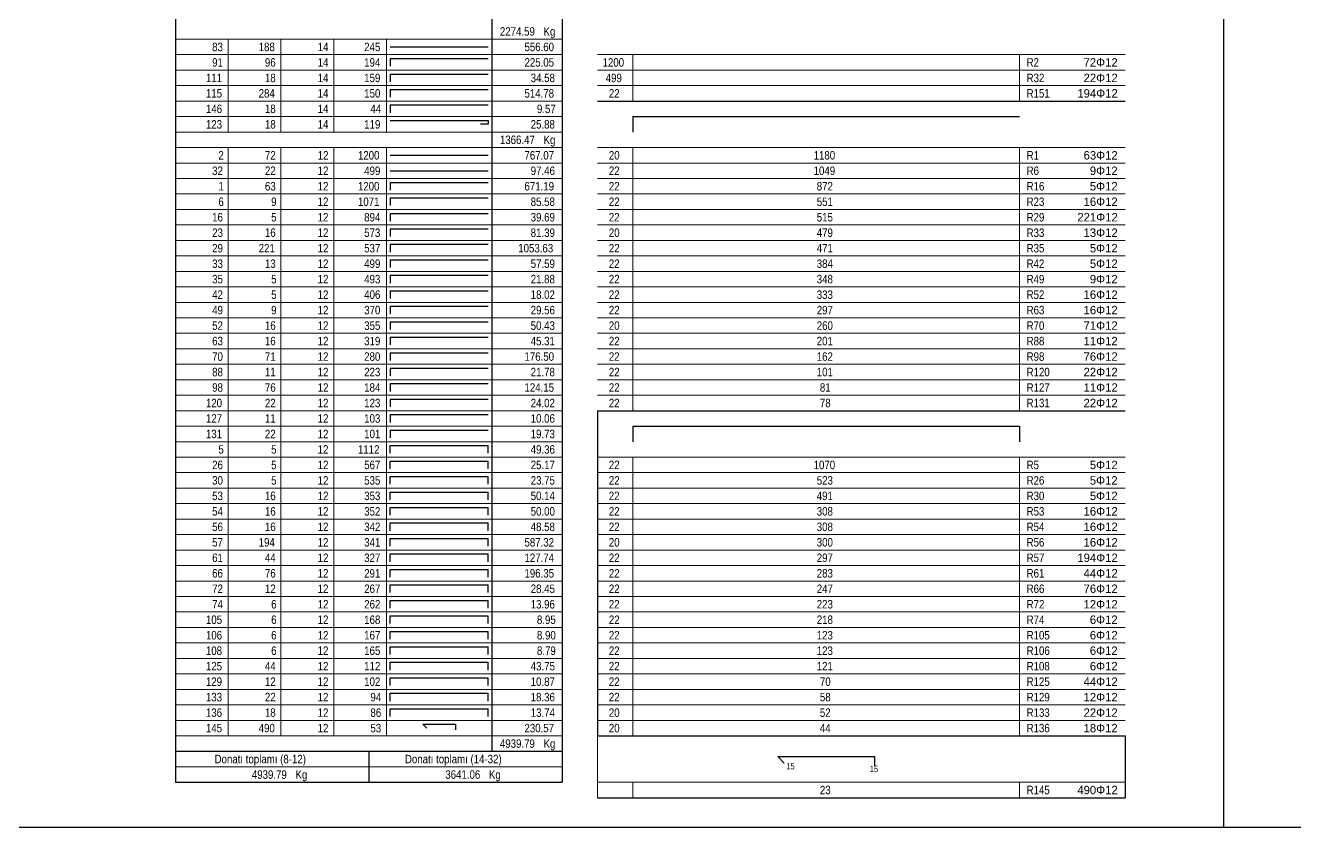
# Model space of a CAD drawing. Header units: metres. Extents: x 419734 to 420376, y 4564732 to 4565123.
# Drawn here: x 420173.24 to 420188.3, y 4564863.89 to 4564873.41 of the extents above; entities that cross this region are included whole.
import ezdxf

# ---------------------------------------------------------------- set-up
doc = ezdxf.new("R2010")
doc.units = ezdxf.units.M
for name, color, linetype in [('Standart', 7, 'Continuous'), ('SW_SEZIONI-ARMATURA', 3, 'Continuous'), ('SW_TXT_TESTI', 1, 'Continuous')]:
    doc.layers.add(name, color=color, linetype=linetype)
doc.styles.add('SWS', font='ARIALN.TTF')
doc.styles.add('symbol_1_18', font='symbol.ttf', dxfattribs={"height": 0.2})

msp = doc.modelspace()

# ---------------------------------------------------------------- linework, layer by layer
at = {"color": 0, "linetype": 'Continuous', "lineweight": -3}
for points in [[(420175.02031, 4564878.38306), (420175.02031, 4564864.42949)], [(420178.77576, 4564878.38306), (420178.77576, 4564864.79669)], [(420179.6103, 4564878.38306), (420179.6103, 4564864.42949)], [(420180.02758, 4564872.50787), (420186.28666, 4564872.50787)], [(420180.02758, 4564868.83588), (420186.28666, 4564868.83588)], [(420180.02758, 4564868.83588), (420180.02758, 4564864.98029)], [(420180.02758, 4564864.98029), (420186.28666, 4564864.98029)], [(420186.28666, 4564864.98029), (420186.28666, 4564864.24589)], [(420175.02031, 4564864.79669), (420179.6103, 4564864.79669)], [(420175.02031, 4564864.42949), (420179.6103, 4564864.42949)], [(420180.02758, 4564864.24589), (420186.28666, 4564864.24589)]]:
    msp.add_lwpolyline(points, dxfattribs=at)
at = {"linetype": 'Continuous', "lineweight": 5}
for points in [[(420175.02031, 4564873.24227), (420179.6103, 4564873.24227)], [(420175.64622, 4564873.24227), (420175.64622, 4564872.14067)], [(420176.27213, 4564873.24227), (420176.27213, 4564872.14067)], [(420176.89804, 4564873.24227), (420176.89804, 4564872.14067)], [(420177.52394, 4564873.24227), (420177.52394, 4564872.14067)], [(420175.02031, 4564873.05867), (420179.6103, 4564873.05867)], [(420180.02758, 4564873.05867), (420186.28666, 4564873.05867)], [(420180.44485, 4564873.05867), (420180.44485, 4564872.50787)], [(420185.03484, 4564873.05867), (420185.03484, 4564872.50787)], [(420175.02031, 4564872.87507), (420179.6103, 4564872.87507)], [(420180.02758, 4564872.87507), (420186.28666, 4564872.87507)], [(420175.02031, 4564872.69147), (420179.6103, 4564872.69147)], [(420180.02758, 4564872.69147), (420186.28666, 4564872.69147)], [(420175.02031, 4564872.50787), (420179.6103, 4564872.50787)], [(420175.02031, 4564872.32427), (420179.6103, 4564872.32427)], [(420175.02031, 4564872.14067), (420179.6103, 4564872.14067)], [(420175.02031, 4564871.95707), (420179.6103, 4564871.95707)], [(420175.64622, 4564871.95707), (420175.64622, 4564864.98029)], [(420176.27213, 4564871.95707), (420176.27213, 4564864.98029)], [(420176.89804, 4564871.95707), (420176.89804, 4564864.98029)], [(420177.52394, 4564871.95707), (420177.52394, 4564864.98029)], [(420180.02758, 4564871.95707), (420186.28666, 4564871.95707)], [(420180.44485, 4564871.95707), (420180.44485, 4564868.83588)], [(420185.03484, 4564871.95707), (420185.03484, 4564868.83588)], [(420175.02031, 4564871.77347), (420179.6103, 4564871.77347)], [(420180.02758, 4564871.77347), (420186.28666, 4564871.77347)], [(420175.02031, 4564871.58987), (420179.6103, 4564871.58987)], [(420180.02758, 4564871.58987), (420186.28666, 4564871.58987)], [(420175.02031, 4564871.40627), (420179.6103, 4564871.40627)], [(420180.02758, 4564871.40627), (420186.28666, 4564871.40627)], [(420175.02031, 4564871.22267), (420179.6103, 4564871.22267)], [(420180.02758, 4564871.22267), (420186.28666, 4564871.22267)], [(420175.02031, 4564871.03907), (420179.6103, 4564871.03907)], [(420180.02758, 4564871.03907), (420186.28666, 4564871.03907)], [(420175.02031, 4564870.85547), (420179.6103, 4564870.85547)], [(420180.02758, 4564870.85547), (420186.28666, 4564870.85547)], [(420175.02031, 4564870.67187), (420179.6103, 4564870.67187)], [(420180.02758, 4564870.67187), (420186.28666, 4564870.67187)], [(420175.02031, 4564870.48827), (420179.6103, 4564870.48827)], [(420180.02758, 4564870.48827), (420186.28666, 4564870.48827)], [(420175.02031, 4564870.30468), (420179.6103, 4564870.30468)], [(420180.02758, 4564870.30468), (420186.28666, 4564870.30468)], [(420175.02031, 4564870.12108), (420179.6103, 4564870.12108)], [(420180.02758, 4564870.12108), (420186.28666, 4564870.12108)], [(420175.02031, 4564869.93748), (420179.6103, 4564869.93748)], [(420180.02758, 4564869.93748), (420186.28666, 4564869.93748)], [(420175.02031, 4564869.75388), (420179.6103, 4564869.75388)], [(420180.02758, 4564869.75388), (420186.28666, 4564869.75388)], [(420175.02031, 4564869.57028), (420179.6103, 4564869.57028)], [(420180.02758, 4564869.57028), (420186.28666, 4564869.57028)], [(420175.02031, 4564869.38668), (420179.6103, 4564869.38668)], [(420180.02758, 4564869.38668), (420186.28666, 4564869.38668)], [(420175.02031, 4564869.20308), (420179.6103, 4564869.20308)], [(420180.02758, 4564869.20308), (420186.28666, 4564869.20308)], [(420175.02031, 4564869.01948), (420179.6103, 4564869.01948)], [(420180.02758, 4564869.01948), (420186.28666, 4564869.01948)], [(420175.02031, 4564868.83588), (420179.6103, 4564868.83588)], [(420175.02031, 4564868.65228), (420179.6103, 4564868.65228)], [(420175.02031, 4564868.46868), (420179.6103, 4564868.46868)], [(420175.02031, 4564868.28508), (420179.6103, 4564868.28508)], [(420180.02758, 4564868.28508), (420186.28666, 4564868.28508)], [(420180.44485, 4564868.28508), (420180.44485, 4564864.98029)], [(420185.03484, 4564868.28508), (420185.03484, 4564864.98029)], [(420175.02031, 4564868.10148), (420179.6103, 4564868.10148)], [(420180.02758, 4564868.10148), (420186.28666, 4564868.10148)], [(420175.02031, 4564867.91788), (420179.6103, 4564867.91788)], [(420180.02758, 4564867.91788), (420186.28666, 4564867.91788)], [(420175.02031, 4564867.73428), (420179.6103, 4564867.73428)], [(420180.02758, 4564867.73428), (420186.28666, 4564867.73428)], [(420175.02031, 4564867.55068), (420179.6103, 4564867.55068)], [(420180.02758, 4564867.55068), (420186.28666, 4564867.55068)], [(420175.02031, 4564867.36708), (420179.6103, 4564867.36708)], [(420180.02758, 4564867.36708), (420186.28666, 4564867.36708)], [(420175.02031, 4564867.18348), (420179.6103, 4564867.18348)], [(420180.02758, 4564867.18348), (420186.28666, 4564867.18348)], [(420175.02031, 4564866.99988), (420179.6103, 4564866.99988)], [(420180.02758, 4564866.99988), (420186.28666, 4564866.99988)], [(420175.02031, 4564866.81628), (420179.6103, 4564866.81628)], [(420180.02758, 4564866.81628), (420186.28666, 4564866.81628)], [(420175.02031, 4564866.63268), (420179.6103, 4564866.63268)], [(420180.02758, 4564866.63268), (420186.28666, 4564866.63268)], [(420175.02031, 4564866.44908), (420179.6103, 4564866.44908)], [(420180.02758, 4564866.44908), (420186.28666, 4564866.44908)], [(420175.02031, 4564866.26548), (420179.6103, 4564866.26548)], [(420180.02758, 4564866.26548), (420186.28666, 4564866.26548)], [(420175.02031, 4564866.08188), (420179.6103, 4564866.08188)], [(420180.02758, 4564866.08188), (420186.28666, 4564866.08188)], [(420175.02031, 4564865.89828), (420179.6103, 4564865.89828)], [(420180.02758, 4564865.89828), (420186.28666, 4564865.89828)], [(420175.02031, 4564865.71468), (420179.6103, 4564865.71468)], [(420180.02758, 4564865.71468), (420186.28666, 4564865.71468)], [(420175.02031, 4564865.53108), (420179.6103, 4564865.53108)], [(420180.02758, 4564865.53108), (420186.28666, 4564865.53108)], [(420175.02031, 4564865.34749), (420179.6103, 4564865.34749)], [(420180.02758, 4564865.34749), (420186.28666, 4564865.34749)], [(420175.02031, 4564865.16389), (420179.6103, 4564865.16389)], [(420180.02758, 4564865.16389), (420186.28666, 4564865.16389)], [(420175.02031, 4564864.98029), (420179.6103, 4564864.98029)], [(420180.02758, 4564864.98029), (420180.02758, 4564864.24589)], [(420175.02031, 4564864.61309), (420179.6103, 4564864.61309)], [(420180.02758, 4564864.42949), (420186.28666, 4564864.42949)], [(420180.44485, 4564864.42949), (420180.44485, 4564864.24589)], [(420185.03484, 4564864.42949), (420185.03484, 4564864.24589)]]:
    msp.add_lwpolyline(points, dxfattribs=at)
at = {"layer": 'Standart', "color": 2}
for points in [[(420376.27637, 4564863.89188), (419946.10266, 4564863.89188), (419946.10266, 4564905.93855)], [(420187.45266, 4564905.93855), (420187.45266, 4564863.89188)]]:
    msp.add_lwpolyline(points, dxfattribs=at)
at = {"layer": 'Standart', "color": 159, "linetype": 'Continuous', "lineweight": -3}
msp.add_lwpolyline([(420177.31531, 4564864.79669), (420177.31531, 4564864.42949)], dxfattribs=at)
at = {"layer": 'SW_SEZIONI-ARMATURA'}
for points in [[(420177.56984, 4564873.15047), (420178.72986, 4564873.15047)], [(420177.56984, 4564873.01277), (420178.72986, 4564873.01277)], [(420177.56984, 4564873.01277), (420177.56984, 4564872.92097)], [(420177.56984, 4564872.82917), (420178.72986, 4564872.82917)], [(420177.56984, 4564872.82917), (420177.56984, 4564872.73737)], [(420177.56984, 4564872.64557), (420178.72986, 4564872.64557)], [(420177.56984, 4564872.64557), (420177.56984, 4564872.55377)], [(420177.56984, 4564872.46197), (420178.72986, 4564872.46197)], [(420177.56984, 4564872.46197), (420177.56984, 4564872.37017)], [(420177.56984, 4564872.27837), (420178.72986, 4564872.27837)], [(420178.72986, 4564872.23247), (420178.63806, 4564872.23247)], [(420178.72986, 4564872.27837), (420178.72986, 4564872.23247)], [(420180.44485, 4564872.32427), (420185.03484, 4564872.32427)], [(420180.44485, 4564872.32427), (420180.44485, 4564872.14067)], [(420177.56984, 4564871.86527), (420178.72986, 4564871.86527)], [(420177.56984, 4564871.68167), (420178.72986, 4564871.68167)], [(420177.56984, 4564871.54397), (420178.72986, 4564871.54397)], [(420177.56984, 4564871.54397), (420177.56984, 4564871.45217)], [(420177.56984, 4564871.36037), (420178.72986, 4564871.36037)], [(420177.56984, 4564871.36037), (420177.56984, 4564871.26857)], [(420177.56984, 4564871.17677), (420178.72986, 4564871.17677)], [(420177.56984, 4564871.17677), (420177.56984, 4564871.08497)], [(420177.56984, 4564870.99317), (420178.72986, 4564870.99317)], [(420177.56984, 4564870.99317), (420177.56984, 4564870.90137)], [(420177.56984, 4564870.80957), (420178.72986, 4564870.80957)], [(420177.56984, 4564870.80957), (420177.56984, 4564870.71777)], [(420177.56984, 4564870.62597), (420178.72986, 4564870.62597)], [(420177.56984, 4564870.62597), (420177.56984, 4564870.53417)], [(420177.56984, 4564870.44238), (420178.72986, 4564870.44238)], [(420177.56984, 4564870.44238), (420177.56984, 4564870.35058)], [(420177.56984, 4564870.25878), (420178.72986, 4564870.25878)], [(420177.56984, 4564870.25878), (420177.56984, 4564870.16698)], [(420177.56984, 4564870.07518), (420178.72986, 4564870.07518)], [(420177.56984, 4564870.07518), (420177.56984, 4564869.98338)], [(420177.56984, 4564869.89158), (420178.72986, 4564869.89158)], [(420177.56984, 4564869.89158), (420177.56984, 4564869.79978)], [(420177.56984, 4564869.70798), (420178.72986, 4564869.70798)], [(420177.56984, 4564869.70798), (420177.56984, 4564869.61618)], [(420177.56984, 4564869.52438), (420178.72986, 4564869.52438)], [(420177.56984, 4564869.52438), (420177.56984, 4564869.43258)], [(420177.56984, 4564869.34078), (420178.72986, 4564869.34078)], [(420177.56984, 4564869.34078), (420177.56984, 4564869.24898)], [(420177.56984, 4564869.15718), (420178.72986, 4564869.15718)], [(420177.56984, 4564869.15718), (420177.56984, 4564869.06538)], [(420177.56984, 4564868.97358), (420178.72986, 4564868.97358)], [(420177.56984, 4564868.97358), (420177.56984, 4564868.88178)], [(420177.56984, 4564868.78998), (420178.72986, 4564868.78998)], [(420177.56984, 4564868.78998), (420177.56984, 4564868.69818)], [(420177.56984, 4564868.60638), (420178.72986, 4564868.60638)], [(420177.56984, 4564868.60638), (420177.56984, 4564868.51458)], [(420180.44485, 4564868.65228), (420185.03484, 4564868.65228)], [(420180.44485, 4564868.65228), (420180.44485, 4564868.46868)], [(420185.03484, 4564868.65228), (420185.03484, 4564868.46868)], [(420177.56984, 4564868.42278), (420178.72986, 4564868.42278)], [(420177.56984, 4564868.33098), (420177.56984, 4564868.42278)], [(420178.72986, 4564868.33098), (420178.72986, 4564868.42278)], [(420177.56984, 4564868.23918), (420178.72986, 4564868.23918)], [(420177.56984, 4564868.14738), (420177.56984, 4564868.23918)], [(420178.72986, 4564868.14738), (420178.72986, 4564868.23918)], [(420177.56984, 4564868.05558), (420178.72986, 4564868.05558)], [(420177.56984, 4564867.96378), (420177.56984, 4564868.05558)], [(420178.72986, 4564867.96378), (420178.72986, 4564868.05558)], [(420177.56984, 4564867.87198), (420178.72986, 4564867.87198)], [(420177.56984, 4564867.78018), (420177.56984, 4564867.87198)], [(420178.72986, 4564867.78018), (420178.72986, 4564867.87198)], [(420177.56984, 4564867.68838), (420178.72986, 4564867.68838)], [(420177.56984, 4564867.59658), (420177.56984, 4564867.68838)], [(420178.72986, 4564867.59658), (420178.72986, 4564867.68838)], [(420177.56984, 4564867.50478), (420178.72986, 4564867.50478)], [(420177.56984, 4564867.41298), (420177.56984, 4564867.50478)], [(420178.72986, 4564867.41298), (420178.72986, 4564867.50478)], [(420177.56984, 4564867.32118), (420178.72986, 4564867.32118)], [(420177.56984, 4564867.22938), (420177.56984, 4564867.32118)], [(420178.72986, 4564867.22938), (420178.72986, 4564867.32118)], [(420177.56984, 4564867.13758), (420178.72986, 4564867.13758)], [(420177.56984, 4564867.04578), (420177.56984, 4564867.13758)], [(420178.72986, 4564867.04578), (420178.72986, 4564867.13758)], [(420177.56984, 4564866.95398), (420178.72986, 4564866.95398)], [(420177.56984, 4564866.86218), (420177.56984, 4564866.95398)], [(420178.72986, 4564866.86218), (420178.72986, 4564866.95398)], [(420177.56984, 4564866.77038), (420178.72986, 4564866.77038)], [(420177.56984, 4564866.67858), (420177.56984, 4564866.77038)], [(420178.72986, 4564866.67858), (420178.72986, 4564866.77038)], [(420177.56984, 4564866.58678), (420178.72986, 4564866.58678)], [(420177.56984, 4564866.49498), (420177.56984, 4564866.58678)], [(420178.72986, 4564866.49498), (420178.72986, 4564866.58678)], [(420177.56984, 4564866.40318), (420178.72986, 4564866.40318)], [(420177.56984, 4564866.31138), (420177.56984, 4564866.40318)], [(420178.72986, 4564866.31138), (420178.72986, 4564866.40318)], [(420177.56984, 4564866.21958), (420178.72986, 4564866.21958)], [(420177.56984, 4564866.12778), (420177.56984, 4564866.21958)], [(420178.72986, 4564866.12778), (420178.72986, 4564866.21958)], [(420177.56984, 4564866.03598), (420178.72986, 4564866.03598)], [(420177.56984, 4564865.94418), (420177.56984, 4564866.03598)], [(420178.72986, 4564865.94418), (420178.72986, 4564866.03598)], [(420177.56984, 4564865.85238), (420178.72986, 4564865.85238)], [(420177.56984, 4564865.76058), (420177.56984, 4564865.85238)], [(420178.72986, 4564865.76058), (420178.72986, 4564865.85238)], [(420177.56984, 4564865.66878), (420178.72986, 4564865.66878)], [(420177.56984, 4564865.57698), (420177.56984, 4564865.66878)], [(420178.72986, 4564865.57698), (420178.72986, 4564865.66878)], [(420177.56984, 4564865.48518), (420178.72986, 4564865.48518)], [(420177.56984, 4564865.39338), (420177.56984, 4564865.48518)], [(420178.72986, 4564865.39338), (420178.72986, 4564865.48518)], [(420177.56984, 4564865.30159), (420178.72986, 4564865.30159)], [(420177.56984, 4564865.20979), (420177.56984, 4564865.30159)], [(420178.72986, 4564865.20979), (420178.72986, 4564865.30159)], [(420177.95652, 4564865.11799), (420178.34319, 4564865.11799)], [(420177.95652, 4564865.11799), (420178.00241, 4564865.07209)], [(420178.34319, 4564865.11799), (420178.34319, 4564865.05327)], [(420182.1661, 4564864.73549), (420183.31359, 4564864.73549)], [(420182.1661, 4564864.73549), (420182.24399, 4564864.65759)], [(420183.31359, 4564864.73549), (420183.31359, 4564864.62533)]]:
    msp.add_lwpolyline(points, dxfattribs=at)

# ---------------------------------------------------------------- texts
at = {"layer": 'SW_TXT_TESTI', "linetype": 'Continuous', "lineweight": 5, "style": 'SWS'}
for s, height, p in [('2274.59', 0.100145, (420178.86989, 4564873.284)), ('Kg', 0.100145, (420179.38763, 4564873.284)), ('83', 0.100145, (420175.45632, 4564873.1004)), ('188', 0.100145, (420176.00815, 4564873.1004)), ('14', 0.100145, (420176.70814, 4564873.1004)), ('245', 0.100145, (420177.25996, 4564873.1004)), ('556.60', 0.100145, (420179.16111, 4564873.1004)), ('91', 0.100145, (420175.45632, 4564872.9168)), ('96', 0.100145, (420176.08223, 4564872.9168)), ('14', 0.100145, (420176.70814, 4564872.9168)), ('194', 0.100145, (420177.25996, 4564872.9168)), ('225.05', 0.100145, (420179.16111, 4564872.9168)), ('111', 0.100145, (420175.38224, 4564872.7332)), ('18', 0.100145, (420176.08223, 4564872.7332)), ('14', 0.100145, (420176.70814, 4564872.7332)), ('159', 0.100145, (420177.25996, 4564872.7332)), ('34.58', 0.100145, (420179.23519, 4564872.7332)), ('115', 0.100145, (420175.38224, 4564872.5496)), ('284', 0.100145, (420176.00815, 4564872.5496)), ('14', 0.100145, (420176.70814, 4564872.5496)), ('150', 0.100145, (420177.25996, 4564872.5496)), ('514.78', 0.100145, (420179.16111, 4564872.5496)), ('146', 0.100145, (420175.38224, 4564872.366)), ('18', 0.100145, (420176.08223, 4564872.366)), ('14', 0.100145, (420176.70814, 4564872.366)), ('44', 0.100145, (420177.33405, 4564872.366)), ('9.57', 0.100145, (420179.30928, 4564872.366)), ('123', 0.100145, (420175.38224, 4564872.1824)), ('18', 0.100145, (420176.08223, 4564872.1824)), ('14', 0.100145, (420176.70814, 4564872.1824)), ('119', 0.100145, (420177.25996, 4564872.1824)), ('25.88', 0.100145, (420179.23519, 4564872.1824)), ('1366.47', 0.100145, (420178.86989, 4564871.9988)), ('Kg', 0.100145, (420179.38763, 4564871.9988)), ('2', 0.10015, (420175.53041, 4564871.8152)), ('72', 0.100145, (420176.08223, 4564871.8152)), ('12', 0.100145, (420176.70814, 4564871.8152)), ('1200', 0.100145, (420177.18588, 4564871.8152)), ('767.07', 0.100145, (420179.16111, 4564871.8152)), ('32', 0.100145, (420175.45632, 4564871.6316)), ('22', 0.100145, (420176.08223, 4564871.6316)), ('12', 0.100145, (420176.70814, 4564871.6316)), ('499', 0.100145, (420177.25996, 4564871.6316)), ('97.46', 0.100145, (420179.23519, 4564871.6316)), ('1', 0.10015, (420175.53041, 4564871.448)), ('63', 0.100145, (420176.08223, 4564871.448)), ('12', 0.100145, (420176.70814, 4564871.448)), ('1200', 0.100145, (420177.18588, 4564871.448)), ('671.19', 0.100145, (420179.16111, 4564871.448)), ('6', 0.10015, (420175.53041, 4564871.2644)), ('9', 0.10015, (420176.15632, 4564871.2644)), ('12', 0.100145, (420176.70814, 4564871.2644)), ('1071', 0.100145, (420177.18588, 4564871.2644)), ('85.58', 0.100145, (420179.23519, 4564871.2644)), ('16', 0.100145, (420175.45632, 4564871.0808)), ('5', 0.10015, (420176.15632, 4564871.0808)), ('12', 0.100145, (420176.70814, 4564871.0808)), ('894', 0.100145, (420177.25996, 4564871.0808)), ('39.69', 0.100145, (420179.23519, 4564871.0808)), ('23', 0.100145, (420175.45632, 4564870.8972)), ('16', 0.100145, (420176.08223, 4564870.8972)), ('12', 0.100145, (420176.70814, 4564870.8972)), ('573', 0.100145, (420177.25996, 4564870.8972)), ('81.39', 0.100145, (420179.23519, 4564870.8972)), ('29', 0.100145, (420175.45632, 4564870.7136)), ('221', 0.100145, (420176.00815, 4564870.7136)), ('12', 0.100145, (420176.70814, 4564870.7136)), ('537', 0.100145, (420177.25996, 4564870.7136)), ('1053.63', 0.100145, (420179.08703, 4564870.7136)), ('33', 0.100145, (420175.45632, 4564870.53)), ('13', 0.100145, (420176.08223, 4564870.53)), ('12', 0.100145, (420176.70814, 4564870.53)), ('499', 0.100145, (420177.25996, 4564870.53)), ('57.59', 0.100145, (420179.23519, 4564870.53)), ('35', 0.100145, (420175.45632, 4564870.3464)), ('5', 0.10015, (420176.15632, 4564870.3464)), ('12', 0.100145, (420176.70814, 4564870.3464)), ('493', 0.100145, (420177.25996, 4564870.3464)), ('21.88', 0.100145, (420179.23519, 4564870.3464)), ('42', 0.100145, (420175.45632, 4564870.1628)), ('5', 0.10015, (420176.15632, 4564870.1628)), ('12', 0.100145, (420176.70814, 4564870.1628)), ('406', 0.100145, (420177.25996, 4564870.1628)), ('18.02', 0.100145, (420179.23519, 4564870.1628)), ('49', 0.100145, (420175.45632, 4564869.9792)), ('9', 0.10015, (420176.15632, 4564869.9792)), ('12', 0.100145, (420176.70814, 4564869.9792)), ('370', 0.100145, (420177.25996, 4564869.9792)), ('29.56', 0.100145, (420179.23519, 4564869.9792)), ('52', 0.100145, (420175.45632, 4564869.7956)), ('16', 0.100145, (420176.08223, 4564869.7956)), ('12', 0.100145, (420176.70814, 4564869.7956)), ('355', 0.100145, (420177.25996, 4564869.7956)), ('50.43', 0.100145, (420179.23519, 4564869.7956)), ('63', 0.100145, (420175.45632, 4564869.612)), ('16', 0.100145, (420176.08223, 4564869.612)), ('12', 0.100145, (420176.70814, 4564869.612)), ('319', 0.100145, (420177.25996, 4564869.612)), ('45.31', 0.100145, (420179.23519, 4564869.612)), ('70', 0.100145, (420175.45632, 4564869.4284)), ('71', 0.100145, (420176.08223, 4564869.4284)), ('12', 0.100145, (420176.70814, 4564869.4284)), ('280', 0.100145, (420177.25996, 4564869.4284)), ('176.50', 0.100145, (420179.16111, 4564869.4284)), ('88', 0.100145, (420175.45632, 4564869.2448)), ('11', 0.100145, (420176.08223, 4564869.2448)), ('12', 0.100145, (420176.70814, 4564869.2448)), ('223', 0.100145, (420177.25996, 4564869.2448)), ('21.78', 0.100145, (420179.23519, 4564869.2448)), ('98', 0.100145, (420175.45632, 4564869.06121)), ('76', 0.100145, (420176.08223, 4564869.06121)), ('12', 0.100145, (420176.70814, 4564869.06121)), ('184', 0.100145, (420177.25996, 4564869.06121)), ('124.15', 0.100145, (420179.16111, 4564869.06121)), ('120', 0.100145, (420175.38224, 4564868.87761)), ('22', 0.100145, (420176.08223, 4564868.87761)), ('12', 0.100145, (420176.70814, 4564868.87761)), ('123', 0.100145, (420177.25996, 4564868.87761)), ('24.02', 0.100145, (420179.23519, 4564868.87761)), ('127', 0.100145, (420175.38224, 4564868.69401)), ('11', 0.100145, (420176.08223, 4564868.69401)), ('12', 0.100145, (420176.70814, 4564868.69401)), ('103', 0.100145, (420177.25996, 4564868.69401)), ('10.06', 0.100145, (420179.23519, 4564868.69401)), ('131', 0.100145, (420175.38224, 4564868.51041)), ('22', 0.100145, (420176.08223, 4564868.51041)), ('12', 0.100145, (420176.70814, 4564868.51041)), ('101', 0.100145, (420177.25996, 4564868.51041)), ('19.73', 0.100145, (420179.23519, 4564868.51041)), ('5', 0.10015, (420175.53041, 4564868.32681)), ('5', 0.10015, (420176.15632, 4564868.32681)), ('12', 0.100145, (420176.70814, 4564868.32681)), ('1112', 0.100145, (420177.18588, 4564868.32681)), ('49.36', 0.100145, (420179.23519, 4564868.32681)), ('26', 0.100145, (420175.45632, 4564868.14321)), ('5', 0.10015, (420176.15632, 4564868.14321)), ('12', 0.100145, (420176.70814, 4564868.14321)), ('567', 0.100145, (420177.25996, 4564868.14321)), ('25.17', 0.100145, (420179.23519, 4564868.14321)), ('30', 0.100145, (420175.45632, 4564867.95961)), ('5', 0.10015, (420176.15632, 4564867.95961)), ('12', 0.100145, (420176.70814, 4564867.95961)), ('535', 0.100145, (420177.25996, 4564867.95961)), ('23.75', 0.100145, (420179.23519, 4564867.95961)), ('53', 0.100145, (420175.45632, 4564867.77601)), ('16', 0.100145, (420176.08223, 4564867.77601)), ('12', 0.100145, (420176.70814, 4564867.77601)), ('353', 0.100145, (420177.25996, 4564867.77601)), ('50.14', 0.100145, (420179.23519, 4564867.77601)), ('54', 0.100145, (420175.45632, 4564867.59241)), ('16', 0.100145, (420176.08223, 4564867.59241)), ('12', 0.100145, (420176.70814, 4564867.59241)), ('352', 0.100145, (420177.25996, 4564867.59241)), ('50.00', 0.100145, (420179.23519, 4564867.59241)), ('56', 0.100145, (420175.45632, 4564867.40881)), ('16', 0.100145, (420176.08223, 4564867.40881)), ('12', 0.100145, (420176.70814, 4564867.40881)), ('342', 0.100145, (420177.25996, 4564867.40881)), ('48.58', 0.100145, (420179.23519, 4564867.40881)), ('57', 0.100145, (420175.45632, 4564867.22521)), ('194', 0.100145, (420176.00815, 4564867.22521)), ('12', 0.100145, (420176.70814, 4564867.22521)), ('341', 0.100145, (420177.25996, 4564867.22521)), ('587.32', 0.100145, (420179.16111, 4564867.22521)), ('61', 0.100145, (420175.45632, 4564867.04161)), ('44', 0.100145, (420176.08223, 4564867.04161)), ('12', 0.100145, (420176.70814, 4564867.04161)), ('327', 0.100145, (420177.25996, 4564867.04161)), ('127.74', 0.100145, (420179.16111, 4564867.04161)), ('66', 0.100145, (420175.45632, 4564866.85801)), ('76', 0.100145, (420176.08223, 4564866.85801)), ('12', 0.100145, (420176.70814, 4564866.85801)), ('291', 0.100145, (420177.25996, 4564866.85801)), ('196.35', 0.100145, (420179.16111, 4564866.85801)), ('72', 0.100145, (420175.45632, 4564866.67441)), ('12', 0.100145, (420176.08223, 4564866.67441)), ('12', 0.100145, (420176.70814, 4564866.67441)), ('267', 0.100145, (420177.25996, 4564866.67441)), ('28.45', 0.100145, (420179.23519, 4564866.67441)), ('74', 0.100145, (420175.45632, 4564866.49081)), ('6', 0.10015, (420176.15632, 4564866.49081)), ('12', 0.100145, (420176.70814, 4564866.49081)), ('262', 0.100145, (420177.25996, 4564866.49081)), ('13.96', 0.100145, (420179.23519, 4564866.49081)), ('105', 0.100145, (420175.38224, 4564866.30721)), ('6', 0.10015, (420176.15632, 4564866.30721)), ('12', 0.100145, (420176.70814, 4564866.30721)), ('168', 0.100145, (420177.25996, 4564866.30721)), ('8.95', 0.100145, (420179.30928, 4564866.30721)), ('106', 0.100145, (420175.38224, 4564866.12361)), ('6', 0.10015, (420176.15632, 4564866.12361)), ('12', 0.100145, (420176.70814, 4564866.12361)), ('167', 0.100145, (420177.25996, 4564866.12361)), ('8.90', 0.100145, (420179.30928, 4564866.12361)), ('108', 0.100145, (420175.38224, 4564865.94001)), ('6', 0.10015, (420176.15632, 4564865.94001)), ('12', 0.100145, (420176.70814, 4564865.94001)), ('165', 0.100145, (420177.25996, 4564865.94001)), ('8.79', 0.100145, (420179.30928, 4564865.94001)), ('125', 0.100145, (420175.38224, 4564865.75641)), ('44', 0.100145, (420176.08223, 4564865.75641)), ('12', 0.100145, (420176.70814, 4564865.75641)), ('112', 0.100145, (420177.25996, 4564865.75641)), ('43.75', 0.100145, (420179.23519, 4564865.75641)), ('129', 0.100145, (420175.38224, 4564865.57281)), ('12', 0.100145, (420176.08223, 4564865.57281)), ('12', 0.100145, (420176.70814, 4564865.57281)), ('102', 0.100145, (420177.25996, 4564865.57281)), ('10.87', 0.100145, (420179.23519, 4564865.57281)), ('133', 0.100145, (420175.38224, 4564865.38921)), ('22', 0.100145, (420176.08223, 4564865.38921)), ('12', 0.100145, (420176.70814, 4564865.38921)), ('94', 0.100145, (420177.33405, 4564865.38921)), ('18.36', 0.100145, (420179.23519, 4564865.38921)), ('136', 0.100145, (420175.38224, 4564865.20561)), ('18', 0.100145, (420176.08223, 4564865.20561)), ('12', 0.100145, (420176.70814, 4564865.20561)), ('86', 0.100145, (420177.33405, 4564865.20561)), ('13.74', 0.100145, (420179.23519, 4564865.20561)), ('145', 0.100145, (420175.38224, 4564865.02201)), ('490', 0.100145, (420176.00815, 4564865.02201)), ('12', 0.100145, (420176.70814, 4564865.02201)), ('53', 0.100145, (420177.33405, 4564865.02201)), ('230.57', 0.100145, (420179.16111, 4564865.02201)), ('4939.79', 0.100145, (420178.86989, 4564864.83841)), ('Kg', 0.100145, (420179.38763, 4564864.83841)), ('Donatı toplamı (8-12)', 0.1001453, (420175.48499, 4564864.65481)), ('Donatı toplamı (14-32)', 0.1001453, (420177.74294, 4564864.65481)), ('4939.79', 0.100145, (420175.92703, 4564864.47121)), ('Kg', 0.100145, (420176.44477, 4564864.47121)), ('3641.06', 0.100145, (420178.22203, 4564864.47121)), ('Kg', 0.100145, (420178.73977, 4564864.47121))]:
    msp.add_text(s, height=height, dxfattribs=at).set_placement(p)
at = {"layer": 'SW_TXT_TESTI', "linetype": 'Continuous', "lineweight": -3}
for s, height, style, p in [('1200', 0.100145, 'SWS', (420180.08804, 4564872.9168)), ('R2', 0.100145, 'SWS', (420185.11829, 4564872.9168)), ('72F12', 0.100145, 'symbol_1_18', (420185.79409, 4564872.9168)), ('499', 0.100145, 'SWS', (420180.12509, 4564872.7332)), ('R32', 0.100145, 'SWS', (420185.11829, 4564872.7332)), ('22F12', 0.100145, 'symbol_1_18', (420185.79409, 4564872.7332)), ('22', 0.100145, 'SWS', (420180.16213, 4564872.5496)), ('R151', 0.100145, 'SWS', (420185.11829, 4564872.5496)), ('194F12', 0.100145, 'symbol_1_18', (420185.72007, 4564872.5496)), ('20', 0.100145, 'SWS', (420180.16213, 4564871.8152)), ('1180', 0.100145, 'SWS', (420182.59168, 4564871.8152)), ('R1', 0.100145, 'SWS', (420185.11829, 4564871.8152)), ('63F12', 0.100145, 'symbol_1_18', (420185.79409, 4564871.8152)), ('22', 0.100145, 'SWS', (420180.16213, 4564871.6316)), ('1049', 0.100145, 'SWS', (420182.59168, 4564871.6316)), ('R6', 0.100145, 'SWS', (420185.11829, 4564871.6316)), ('9F12', 0.100145, 'symbol_1_18', (420185.86811, 4564871.6316)), ('22', 0.100145, 'SWS', (420180.16213, 4564871.448)), ('872', 0.100145, 'SWS', (420182.62872, 4564871.448)), ('R16', 0.100145, 'SWS', (420185.11829, 4564871.448)), ('5F12', 0.100145, 'symbol_1_18', (420185.86811, 4564871.448)), ('22', 0.100145, 'SWS', (420180.16213, 4564871.2644)), ('551', 0.100145, 'SWS', (420182.62872, 4564871.2644)), ('R23', 0.100145, 'SWS', (420185.11829, 4564871.2644)), ('16F12', 0.100145, 'symbol_1_18', (420185.79409, 4564871.2644)), ('22', 0.100145, 'SWS', (420180.16213, 4564871.0808)), ('515', 0.100145, 'SWS', (420182.62872, 4564871.0808)), ('R29', 0.100145, 'SWS', (420185.11829, 4564871.0808)), ('221F12', 0.100145, 'symbol_1_18', (420185.72007, 4564871.0808)), ('20', 0.100145, 'SWS', (420180.16213, 4564870.8972)), ('479', 0.100145, 'SWS', (420182.62872, 4564870.8972)), ('R33', 0.100145, 'SWS', (420185.11829, 4564870.8972)), ('13F12', 0.100145, 'symbol_1_18', (420185.79409, 4564870.8972)), ('22', 0.100145, 'SWS', (420180.16213, 4564870.7136)), ('471', 0.100145, 'SWS', (420182.62872, 4564870.7136)), ('R35', 0.100145, 'SWS', (420185.11829, 4564870.7136)), ('5F12', 0.100145, 'symbol_1_18', (420185.86811, 4564870.7136)), ('22', 0.100145, 'SWS', (420180.16213, 4564870.53)), ('384', 0.100145, 'SWS', (420182.62872, 4564870.53)), ('R42', 0.100145, 'SWS', (420185.11829, 4564870.53)), ('5F12', 0.100145, 'symbol_1_18', (420185.86811, 4564870.53)), ('22', 0.100145, 'SWS', (420180.16213, 4564870.3464)), ('348', 0.100145, 'SWS', (420182.62872, 4564870.3464)), ('R49', 0.100145, 'SWS', (420185.11829, 4564870.3464)), ('9F12', 0.100145, 'symbol_1_18', (420185.86811, 4564870.3464)), ('22', 0.100145, 'SWS', (420180.16213, 4564870.1628)), ('333', 0.100145, 'SWS', (420182.62872, 4564870.1628)), ('R52', 0.100145, 'SWS', (420185.11829, 4564870.1628)), ('16F12', 0.100145, 'symbol_1_18', (420185.79409, 4564870.1628)), ('22', 0.100145, 'SWS', (420180.16213, 4564869.9792)), ('297', 0.100145, 'SWS', (420182.62872, 4564869.9792)), ('R63', 0.100145, 'SWS', (420185.11829, 4564869.9792)), ('16F12', 0.100145, 'symbol_1_18', (420185.79409, 4564869.9792)), ('20', 0.100145, 'SWS', (420180.16213, 4564869.7956)), ('260', 0.100145, 'SWS', (420182.62872, 4564869.7956)), ('R70', 0.100145, 'SWS', (420185.11829, 4564869.7956)), ('71F12', 0.100145, 'symbol_1_18', (420185.79409, 4564869.7956)), ('22', 0.100145, 'SWS', (420180.16213, 4564869.612)), ('201', 0.100145, 'SWS', (420182.62872, 4564869.612)), ('R88', 0.100145, 'SWS', (420185.11829, 4564869.612)), ('11F12', 0.100145, 'symbol_1_18', (420185.79409, 4564869.612)), ('22', 0.100145, 'SWS', (420180.16213, 4564869.4284)), ('162', 0.100145, 'SWS', (420182.62872, 4564869.4284)), ('R98', 0.100145, 'SWS', (420185.11829, 4564869.4284)), ('76F12', 0.100145, 'symbol_1_18', (420185.79409, 4564869.4284)), ('22', 0.100145, 'SWS', (420180.16213, 4564869.2448)), ('101', 0.100145, 'SWS', (420182.62872, 4564869.2448)), ('R120', 0.100145, 'SWS', (420185.11829, 4564869.2448)), ('22F12', 0.100145, 'symbol_1_18', (420185.79409, 4564869.2448)), ('22', 0.100145, 'SWS', (420180.16213, 4564869.06121)), ('81', 0.100145, 'SWS', (420182.66576, 4564869.06121)), ('R127', 0.100145, 'SWS', (420185.11829, 4564869.06121)), ('11F12', 0.100145, 'symbol_1_18', (420185.79409, 4564869.06121)), ('22', 0.100145, 'SWS', (420180.16213, 4564868.87761)), ('78', 0.100145, 'SWS', (420182.66576, 4564868.87761)), ('R131', 0.100145, 'SWS', (420185.11829, 4564868.87761)), ('22F12', 0.100145, 'symbol_1_18', (420185.79409, 4564868.87761)), ('22', 0.100145, 'SWS', (420180.16213, 4564868.14321)), ('1070', 0.100145, 'SWS', (420182.59168, 4564868.14321)), ('R5', 0.100145, 'SWS', (420185.11829, 4564868.14321)), ('5F12', 0.100145, 'symbol_1_18', (420185.86811, 4564868.14321)), ('22', 0.100145, 'SWS', (420180.16213, 4564867.95961)), ('523', 0.100145, 'SWS', (420182.62872, 4564867.95961)), ('R26', 0.100145, 'SWS', (420185.11829, 4564867.95961)), ('5F12', 0.100145, 'symbol_1_18', (420185.86811, 4564867.95961)), ('22', 0.100145, 'SWS', (420180.16213, 4564867.77601)), ('491', 0.100145, 'SWS', (420182.62872, 4564867.77601)), ('R30', 0.100145, 'SWS', (420185.11829, 4564867.77601)), ('5F12', 0.100145, 'symbol_1_18', (420185.86811, 4564867.77601)), ('22', 0.100145, 'SWS', (420180.16213, 4564867.59241)), ('308', 0.100145, 'SWS', (420182.62872, 4564867.59241)), ('R53', 0.100145, 'SWS', (420185.11829, 4564867.59241)), ('16F12', 0.100145, 'symbol_1_18', (420185.79409, 4564867.59241)), ('22', 0.100145, 'SWS', (420180.16213, 4564867.40881)), ('308', 0.100145, 'SWS', (420182.62872, 4564867.40881)), ('R54', 0.100145, 'SWS', (420185.11829, 4564867.40881)), ('16F12', 0.100145, 'symbol_1_18', (420185.79409, 4564867.40881)), ('20', 0.100145, 'SWS', (420180.16213, 4564867.22521)), ('300', 0.100145, 'SWS', (420182.62872, 4564867.22521)), ('R56', 0.100145, 'SWS', (420185.11829, 4564867.22521)), ('16F12', 0.100145, 'symbol_1_18', (420185.79409, 4564867.22521)), ('22', 0.100145, 'SWS', (420180.16213, 4564867.04161)), ('297', 0.100145, 'SWS', (420182.62872, 4564867.04161)), ('R57', 0.100145, 'SWS', (420185.11829, 4564867.04161)), ('194F12', 0.100145, 'symbol_1_18', (420185.72007, 4564867.04161)), ('22', 0.100145, 'SWS', (420180.16213, 4564866.85801)), ('283', 0.100145, 'SWS', (420182.62872, 4564866.85801)), ('R61', 0.100145, 'SWS', (420185.11829, 4564866.85801)), ('44F12', 0.100145, 'symbol_1_18', (420185.79409, 4564866.85801)), ('22', 0.100145, 'SWS', (420180.16213, 4564866.67441)), ('247', 0.100145, 'SWS', (420182.62872, 4564866.67441)), ('R66', 0.100145, 'SWS', (420185.11829, 4564866.67441)), ('76F12', 0.100145, 'symbol_1_18', (420185.79409, 4564866.67441)), ('22', 0.100145, 'SWS', (420180.16213, 4564866.49081)), ('223', 0.100145, 'SWS', (420182.62872, 4564866.49081)), ('R72', 0.100145, 'SWS', (420185.11829, 4564866.49081)), ('12F12', 0.100145, 'symbol_1_18', (420185.79409, 4564866.49081)), ('22', 0.100145, 'SWS', (420180.16213, 4564866.30721)), ('218', 0.100145, 'SWS', (420182.62872, 4564866.30721)), ('R74', 0.100145, 'SWS', (420185.11829, 4564866.30721)), ('6F12', 0.100145, 'symbol_1_18', (420185.86811, 4564866.30721)), ('22', 0.100145, 'SWS', (420180.16213, 4564866.12361)), ('123', 0.100145, 'SWS', (420182.62872, 4564866.12361)), ('R105', 0.100145, 'SWS', (420185.11829, 4564866.12361)), ('6F12', 0.100145, 'symbol_1_18', (420185.86811, 4564866.12361)), ('22', 0.100145, 'SWS', (420180.16213, 4564865.94001)), ('123', 0.100145, 'SWS', (420182.62872, 4564865.94001)), ('R106', 0.100145, 'SWS', (420185.11829, 4564865.94001)), ('6F12', 0.100145, 'symbol_1_18', (420185.86811, 4564865.94001)), ('22', 0.100145, 'SWS', (420180.16213, 4564865.75641)), ('121', 0.100145, 'SWS', (420182.62872, 4564865.75641)), ('R108', 0.100145, 'SWS', (420185.11829, 4564865.75641)), ('6F12', 0.100145, 'symbol_1_18', (420185.86811, 4564865.75641)), ('22', 0.100145, 'SWS', (420180.16213, 4564865.57281)), ('70', 0.100145, 'SWS', (420182.66576, 4564865.57281)), ('R125', 0.100145, 'SWS', (420185.11829, 4564865.57281)), ('44F12', 0.100145, 'symbol_1_18', (420185.79409, 4564865.57281)), ('22', 0.100145, 'SWS', (420180.16213, 4564865.38921)), ('58', 0.100145, 'SWS', (420182.66576, 4564865.38921)), ('R129', 0.100145, 'SWS', (420185.11829, 4564865.38921)), ('12F12', 0.100145, 'symbol_1_18', (420185.79409, 4564865.38921)), ('20', 0.100145, 'SWS', (420180.16213, 4564865.20561)), ('52', 0.100145, 'SWS', (420182.66576, 4564865.20561)), ('R133', 0.100145, 'SWS', (420185.11829, 4564865.20561)), ('22F12', 0.100145, 'symbol_1_18', (420185.79409, 4564865.20561)), ('20', 0.100145, 'SWS', (420180.16213, 4564865.02201)), ('44', 0.100145, 'SWS', (420182.66576, 4564865.02201)), ('R136', 0.100145, 'SWS', (420185.11829, 4564865.02201)), ('18F12', 0.100145, 'symbol_1_18', (420185.79409, 4564865.02201)), ('15', 0.075109, 'SWS', (420182.26632, 4564864.58248)), ('15', 0.075109, 'SWS', (420183.25803, 4564864.55022)), ('23', 0.100145, 'SWS', (420182.66576, 4564864.28761)), ('R145', 0.100145, 'SWS', (420185.11829, 4564864.28761)), ('490F12', 0.100145, 'symbol_1_18', (420185.72007, 4564864.28761))]:
    msp.add_text(s, height=height, dxfattribs=dict(at, style=style)).set_placement(p)

doc.saveas('drawing.dxf')
